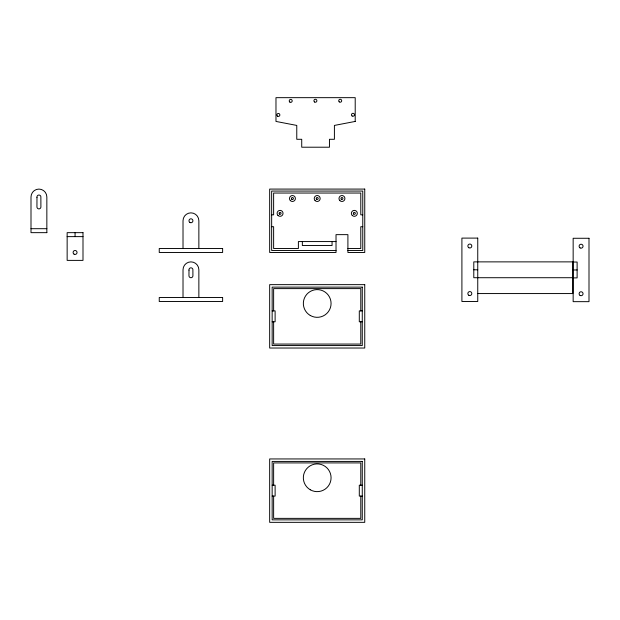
<?xml version="1.0" encoding="UTF-8"?>
<svg xmlns="http://www.w3.org/2000/svg" width="620" height="620" viewBox="0 0 620 620"><rect width="100%" height="100%" fill="white"/><g stroke="black" fill="none" stroke-linecap="round" stroke-linejoin="round"><path stroke-width="0.93" d="M271.653 214.83L273.629 214.83L273.629 193.045L360.786 193.045L360.786 214.83L362.762 214.83M271.653 226.719L273.629 226.719L273.629 248.504L298.39 248.504L298.39 241.567L336.024 241.567M362.762 226.719L360.786 226.719L360.786 248.504L347.905 248.504M31 228.695L46.849 228.695M67.146 236.623L82.995 236.623M336.024 250.488L271.653 250.488L271.653 191.061L362.762 191.061L362.762 250.488L347.905 250.488M573.151 262.043L577.119 262.043L577.119 277.892L573.151 277.892M473.789 269.793L477.749 269.793M573.151 269.971L577.119 269.971M572.826 277.714L473.789 277.714L473.789 261.873L572.826 261.873L572.826 293.562L477.749 293.562M272.149 310.891L275.117 310.891L275.117 321.788L272.149 321.788M362.266 310.891L359.298 310.891L359.298 321.788L362.266 321.788M272.149 485.196L275.117 485.196L275.117 496.085L272.149 496.085M362.266 485.196L359.298 485.196L359.298 496.085L362.266 496.085M360.786 310.891L360.786 288.61L273.629 288.61L273.629 310.891M360.786 321.788L360.786 344.069L273.629 344.069L273.629 321.788M360.786 485.196L360.786 462.915L273.629 462.915L273.629 485.196M360.786 496.085L360.786 518.366L273.629 518.366L273.629 496.085M332.064 241.567L332.064 245.536L302.351 245.536L302.351 241.567M198.865 248.504L198.865 220.774A7.921 7.921 0 0 0 190.937 212.854A7.921 7.921 0 0 0 183.016 220.774L183.016 248.504M198.865 297.522L198.865 269.793A7.921 7.921 0 0 0 190.937 261.873A7.921 7.921 0 0 0 183.016 269.793L183.016 297.522M75.067 232.655L75.067 236.623M36.975 197.354L36.944 206.91A1.984 1.984 0 0 0 38.92 208.894A1.984 1.984 0 0 0 40.904 206.91L40.873 197.354A1.984 1.984 0 0 0 38.92 195.029A1.984 1.984 0 0 0 36.975 197.354M188.992 270.142L188.96 275.737A1.984 1.984 0 0 0 190.937 277.721A1.984 1.984 0 0 0 192.921 275.737L192.89 270.142A1.984 1.984 0 0 0 190.937 267.817A1.984 1.984 0 0 0 188.992 270.142M355.206 121.435L334.405 125.426L334.405 139.291L329.453 139.291L329.453 147.211L301.723 147.211L301.723 139.291L296.771 139.291L296.771 125.426L275.978 121.435L275.978 97.665L355.206 97.665L355.206 121.435M364.746 189.084L269.669 189.084L269.669 252.464L336.024 252.464L336.024 234.639L347.905 234.639L347.905 252.464L364.746 252.464L364.746 189.084M46.849 232.655L31 232.655L31 197.005A7.921 7.921 0 0 1 38.92 189.084A7.921 7.921 0 0 1 46.849 197.005L46.849 232.655M82.995 232.655L67.146 232.655L67.146 260.385L82.995 260.385L82.995 232.655M477.749 238.103L461.908 238.103L461.908 301.483L477.749 301.483L477.749 238.103M589 238.274L573.151 238.274L573.151 301.661L589 301.661L589 238.274M222.626 248.504L159.247 248.504L159.247 252.464L222.626 252.464L222.626 248.504M364.746 284.65L269.669 284.65L269.669 348.029L364.746 348.029L364.746 284.65M362.266 287.13L272.149 287.13L272.149 345.557L362.266 345.557L362.266 287.13M222.626 297.522L159.247 297.522L159.247 301.49L222.626 301.49L222.626 297.522M364.746 458.947L269.669 458.947L269.669 522.335L364.746 522.335L364.746 458.947M362.266 461.427L272.149 461.427L272.149 519.855L362.266 519.855L362.266 461.427M74.082 254.177A1.984 1.984 0 0 0 77.05 252.464A1.984 1.984 0 0 0 74.082 250.751A1.984 1.984 0 0 0 74.082 254.177M310.271 489.777A13.865 13.865 0 0 0 331.072 477.764A13.865 13.865 0 0 0 310.271 465.76A13.865 13.865 0 0 0 310.271 489.777M580.087 295.453A1.984 1.984 0 0 0 583.056 293.733A1.984 1.984 0 0 0 580.087 292.02A1.984 1.984 0 0 0 580.087 295.453M580.087 247.915A1.984 1.984 0 0 0 583.056 246.202A1.984 1.984 0 0 0 580.087 244.481A1.984 1.984 0 0 0 580.087 247.915M468.836 247.737A1.984 1.984 0 0 0 471.812 246.024A1.984 1.984 0 0 0 468.836 244.311A1.984 1.984 0 0 0 468.836 247.737M468.836 295.275A1.984 1.984 0 0 0 471.812 293.562A1.984 1.984 0 0 0 468.836 291.842A1.984 1.984 0 0 0 468.836 295.275M189.953 222.487A1.984 1.984 0 0 0 192.921 220.774A1.984 1.984 0 0 0 189.953 219.062A1.984 1.984 0 0 0 189.953 222.487M310.271 315.471A13.865 13.865 0 0 0 331.072 303.467A13.865 13.865 0 0 0 310.271 291.462A13.865 13.865 0 0 0 310.271 315.471M277.969 215.45A2.968 2.968 0 0 0 282.937 214.117A2.968 2.968 0 0 0 279.302 210.475A2.968 2.968 0 0 0 277.969 215.45M290.338 200.601A2.968 2.968 0 0 0 295.306 199.268A2.968 2.968 0 0 0 291.671 195.633A2.968 2.968 0 0 0 290.338 200.601M315.092 200.601A2.968 2.968 0 0 0 320.067 199.268A2.968 2.968 0 0 0 316.425 195.633A2.968 2.968 0 0 0 315.092 200.601M339.853 200.601A2.968 2.968 0 0 0 344.829 199.268A2.968 2.968 0 0 0 341.186 195.633A2.968 2.968 0 0 0 339.853 200.601M352.245 215.45A2.968 2.968 0 0 0 357.213 214.117A2.968 2.968 0 0 0 353.578 210.475A2.968 2.968 0 0 0 352.245 215.45M279.372 214.047A0.992 0.992 0 0 0 281.023 213.606A0.992 0.992 0 0 0 279.814 212.389A0.992 0.992 0 0 0 279.372 214.047M291.741 199.198A0.992 0.992 0 0 0 293.392 198.756A0.992 0.992 0 0 0 292.183 197.548A0.992 0.992 0 0 0 291.741 199.198M341.256 199.198A0.992 0.992 0 0 0 342.914 198.756A0.992 0.992 0 0 0 341.697 197.548A0.992 0.992 0 0 0 341.256 199.198M353.648 214.047A0.992 0.992 0 0 0 355.299 213.606A0.992 0.992 0 0 0 354.09 212.389A0.992 0.992 0 0 0 353.648 214.047M316.495 199.198A0.992 0.992 0 0 0 318.153 198.756A0.992 0.992 0 0 0 316.936 197.548A0.992 0.992 0 0 0 316.495 199.198M289.873 102.099A1.488 1.488 0 0 0 292.19 100.998A1.488 1.488 0 0 0 290.075 99.533A1.488 1.488 0 0 0 289.873 102.099M277.489 116.134A1.488 1.488 0 0 0 279.853 115.126A1.488 1.488 0 0 0 277.799 113.576A1.488 1.488 0 0 0 277.489 116.134M314.627 102.021A1.488 1.488 0 0 0 316.882 100.789A1.488 1.488 0 0 0 314.689 99.448A1.488 1.488 0 0 0 314.627 102.021M339.202 101.843A1.488 1.488 0 0 0 341.659 101.083A1.488 1.488 0 0 0 339.768 99.332A1.488 1.488 0 0 0 339.202 101.843M352.113 115.987A1.488 1.488 0 0 0 354.454 114.917A1.488 1.488 0 0 0 352.362 113.429A1.488 1.488 0 0 0 352.113 115.987"/></g></svg>
